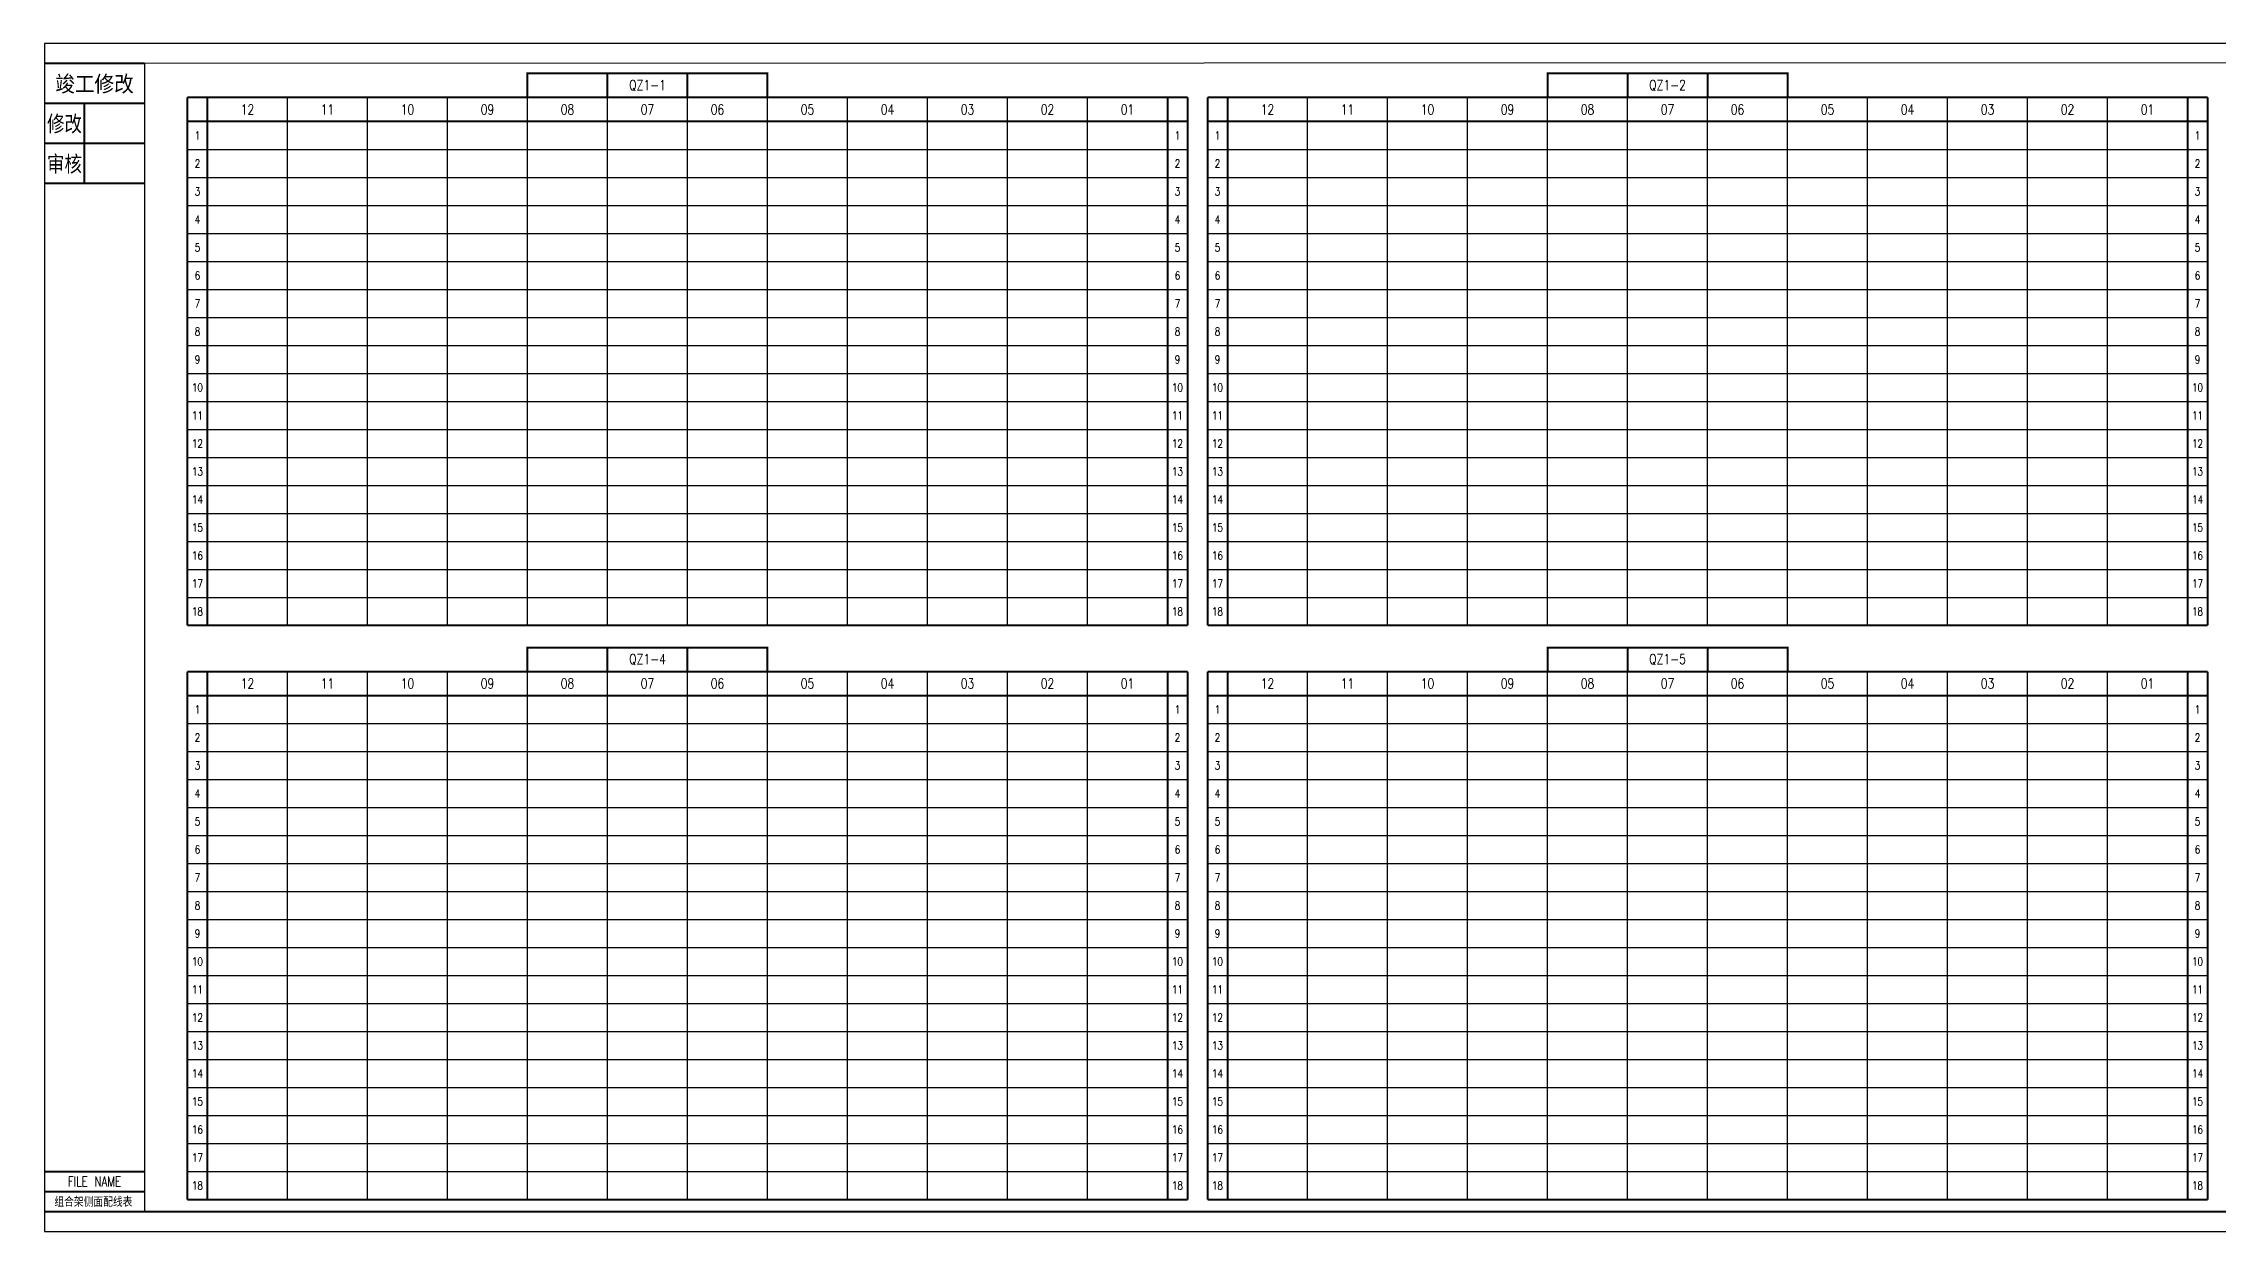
# Model space of a CAD drawing. Extents: x -41 to 805, y -278 to 19.
# Drawn here: x -41 to 502, y -278 to 19 of the extents above; entities that cross this region are included whole.
import ezdxf
from ezdxf.enums import TextEntityAlignment as Align

# ---------------------------------------------------------------- set-up
doc = ezdxf.new("R2010")
doc.units = 0
doc.header["$MEASUREMENT"] = 0
doc.layers.get('0').update_dxf_attribs({"linetype": 'CONTINUOUS'})
doc.layers.add('DEFINE', color=7, linetype='CONTINUOUS')
doc.styles.add('CHINESE', font='SimSun.ttf', dxfattribs={"width": 0.9})
doc.styles.get("Standard").update_dxf_attribs({"font": 'txt.shx', "width": 0.75, "bigfont": 'hztxt.shx'})

msp = doc.modelspace()

# ---------------------------------------------------------------- linework, layer by layer
for p, q in [((805.1, 19.5), (-40.75, 19.5)), ((-40.75, 19.5), (-40.75, -277.5)), ((800.1, 14.72), (-15.75, 14.5)), ((-15.75, 14.5), (-15.75, -272.5)), ((0, -126), (0, 6)), ((20, -126), (20, 6)), ((40, -126), (40, 6)), ((60, -126), (60, 6)), ((80, -126), (80, 6)), ((100, -126), (100, 6)), ((120, -126), (120, 6)), ((140, -126), (140, 6)), ((160, -126), (160, 6)), ((180, -126), (180, 6)), ((200, -126), (200, 6)), ((220, -126), (220, 6)), ((255, -126), (255, 6)), ((275, -126), (275, 6)), ((295, -126), (295, 6)), ((315, -126), (315, 6)), ((335, -126), (335, 6)), ((355, -126), (355, 6)), ((375, -126), (375, 6)), ((395, -126), (395, 6)), ((415, -126), (415, 6)), ((435, -126), (435, 6)), ((455, -126), (455, 6)), ((475, -126), (475, 6)), ((-5, -7), (60, -7)), ((55, -7), (120, -7)), ((120, -7), (245, -7)), ((250, -7), (315, -7)), ((310, -7), (375, -7)), ((375, -7), (500, -7)), ((-5, -14), (60, -14)), ((55, -14), (120, -14)), ((120, -14), (245, -14)), ((250, -14), (315, -14)), ((310, -14), (375, -14)), ((375, -14), (500, -14)), ((-5, -21), (60, -21)), ((55, -21), (120, -21)), ((120, -21), (245, -21)), ((250, -21), (315, -21)), ((310, -21), (375, -21)), ((375, -21), (500, -21)), ((-5, -28), (60, -28)), ((55, -28), (120, -28)), ((120, -28), (245, -28)), ((250, -28), (315, -28)), ((310, -28), (375, -28)), ((375, -28), (500, -28)), ((-5, -35), (60, -35)), ((55, -35), (120, -35)), ((120, -35), (245, -35)), ((250, -35), (315, -35)), ((310, -35), (375, -35)), ((375, -35), (500, -35)), ((-5, -42), (60, -42)), ((55, -42), (120, -42)), ((120, -42), (245, -42)), ((250, -42), (315, -42)), ((310, -42), (375, -42)), ((375, -42), (500, -42)), ((-5, -49), (60, -49)), ((55, -49), (120, -49)), ((120, -49), (245, -49)), ((250, -49), (315, -49)), ((310, -49), (375, -49)), ((375, -49), (500, -49)), ((-5, -56), (60, -56)), ((55, -56), (120, -56)), ((120, -56), (245, -56)), ((250, -56), (315, -56)), ((310, -56), (375, -56)), ((375, -56), (500, -56)), ((-5, -63), (60, -63)), ((55, -63), (120, -63)), ((120, -63), (245, -63)), ((250, -63), (315, -63)), ((310, -63), (375, -63)), ((375, -63), (500, -63)), ((-5, -70), (60, -70)), ((55, -70), (120, -70)), ((120, -70), (245, -70)), ((250, -70), (315, -70)), ((310, -70), (375, -70)), ((375, -70), (500, -70)), ((-5, -77), (60, -77)), ((55, -77), (120, -77)), ((120, -77), (245, -77)), ((250, -77), (315, -77)), ((310, -77), (375, -77)), ((375, -77), (500, -77)), ((-5, -84), (60, -84)), ((55, -84), (120, -84)), ((120, -84), (245, -84)), ((250, -84), (315, -84)), ((310, -84), (375, -84)), ((375, -84), (500, -84)), ((-5, -91), (60, -91)), ((55, -91), (120, -91)), ((120, -91), (245, -91)), ((250, -91), (315, -91)), ((310, -91), (375, -91)), ((375, -91), (500, -91)), ((-5, -98), (60, -98)), ((55, -98), (120, -98)), ((120, -98), (245, -98)), ((250, -98), (315, -98)), ((310, -98), (375, -98)), ((375, -98), (500, -98)), ((-5, -105), (60, -105)), ((55, -105), (120, -105)), ((120, -105), (245, -105)), ((250, -105), (315, -105)), ((310, -105), (375, -105)), ((375, -105), (500, -105)), ((-5, -112), (60, -112)), ((55, -112), (120, -112)), ((120, -112), (245, -112)), ((250, -112), (315, -112)), ((310, -112), (375, -112)), ((375, -112), (500, -112)), ((-5, -119), (60, -119)), ((55, -119), (120, -119)), ((120, -119), (245, -119)), ((250, -119), (315, -119)), ((310, -119), (375, -119)), ((375, -119), (500, -119)), ((0, -269.5), (0, -137.5)), ((20, -269.5), (20, -137.5)), ((40, -269.5), (40, -137.5)), ((60, -269.5), (60, -137.5)), ((80, -269.5), (80, -137.5)), ((100, -269.5), (100, -137.5)), ((120, -269.5), (120, -137.5)), ((140, -269.5), (140, -137.5)), ((160, -269.5), (160, -137.5)), ((180, -269.5), (180, -137.5)), ((200, -269.5), (200, -137.5)), ((220, -269.5), (220, -137.5)), ((255, -269.5), (255, -137.5)), ((275, -269.5), (275, -137.5)), ((295, -269.5), (295, -137.5)), ((315, -269.5), (315, -137.5)), ((335, -269.5), (335, -137.5)), ((355, -269.5), (355, -137.5)), ((375, -269.5), (375, -137.5)), ((395, -269.5), (395, -137.5)), ((415, -269.5), (415, -137.5)), ((435, -269.5), (435, -137.5)), ((455, -269.5), (455, -137.5)), ((475, -269.5), (475, -137.5)), ((-5, -150.5), (60, -150.5)), ((55, -150.5), (120, -150.5)), ((120, -150.5), (245, -150.5)), ((250, -150.5), (315, -150.5)), ((310, -150.5), (375, -150.5)), ((375, -150.5), (500, -150.5)), ((-5, -157.5), (60, -157.5)), ((55, -157.5), (120, -157.5)), ((120, -157.5), (245, -157.5)), ((250, -157.5), (315, -157.5)), ((310, -157.5), (375, -157.5)), ((375, -157.5), (500, -157.5)), ((-5, -164.5), (60, -164.5)), ((55, -164.5), (120, -164.5)), ((120, -164.5), (245, -164.5)), ((250, -164.5), (315, -164.5)), ((310, -164.5), (375, -164.5)), ((375, -164.5), (500, -164.5)), ((-5, -171.5), (60, -171.5)), ((55, -171.5), (120, -171.5)), ((120, -171.5), (245, -171.5)), ((250, -171.5), (315, -171.5)), ((310, -171.5), (375, -171.5)), ((375, -171.5), (500, -171.5)), ((-5, -178.5), (60, -178.5)), ((55, -178.5), (120, -178.5)), ((120, -178.5), (245, -178.5)), ((250, -178.5), (315, -178.5)), ((310, -178.5), (375, -178.5)), ((375, -178.5), (500, -178.5)), ((-5, -185.5), (60, -185.5)), ((55, -185.5), (120, -185.5)), ((120, -185.5), (245, -185.5)), ((250, -185.5), (315, -185.5)), ((310, -185.5), (375, -185.5)), ((375, -185.5), (500, -185.5)), ((-5, -192.5), (60, -192.5)), ((55, -192.5), (120, -192.5)), ((120, -192.5), (245, -192.5)), ((250, -192.5), (315, -192.5)), ((310, -192.5), (375, -192.5)), ((375, -192.5), (500, -192.5)), ((-5, -199.5), (60, -199.5)), ((55, -199.5), (120, -199.5)), ((120, -199.5), (245, -199.5)), ((250, -199.5), (315, -199.5)), ((310, -199.5), (375, -199.5)), ((375, -199.5), (500, -199.5)), ((-5, -206.5), (60, -206.5)), ((55, -206.5), (120, -206.5)), ((120, -206.5), (245, -206.5)), ((250, -206.5), (315, -206.5)), ((310, -206.5), (375, -206.5)), ((375, -206.5), (500, -206.5)), ((-5, -213.5), (60, -213.5)), ((55, -213.5), (120, -213.5)), ((120, -213.5), (245, -213.5)), ((250, -213.5), (315, -213.5)), ((310, -213.5), (375, -213.5)), ((375, -213.5), (500, -213.5)), ((-5, -220.5), (60, -220.5)), ((55, -220.5), (120, -220.5)), ((120, -220.5), (245, -220.5)), ((250, -220.5), (315, -220.5)), ((310, -220.5), (375, -220.5)), ((375, -220.5), (500, -220.5)), ((-5, -227.5), (60, -227.5)), ((55, -227.5), (120, -227.5)), ((120, -227.5), (245, -227.5)), ((250, -227.5), (315, -227.5)), ((310, -227.5), (375, -227.5)), ((375, -227.5), (500, -227.5)), ((-5, -234.5), (60, -234.5)), ((55, -234.5), (120, -234.5)), ((120, -234.5), (245, -234.5)), ((250, -234.5), (315, -234.5)), ((310, -234.5), (375, -234.5)), ((375, -234.5), (500, -234.5)), ((-5, -241.5), (60, -241.5)), ((55, -241.5), (120, -241.5)), ((120, -241.5), (245, -241.5)), ((250, -241.5), (315, -241.5)), ((310, -241.5), (375, -241.5)), ((375, -241.5), (500, -241.5)), ((-5, -248.5), (60, -248.5)), ((55, -248.5), (120, -248.5)), ((120, -248.5), (245, -248.5)), ((250, -248.5), (315, -248.5)), ((310, -248.5), (375, -248.5)), ((375, -248.5), (500, -248.5)), ((-5, -255.5), (60, -255.5)), ((55, -255.5), (120, -255.5)), ((120, -255.5), (245, -255.5)), ((250, -255.5), (315, -255.5)), ((310, -255.5), (375, -255.5)), ((375, -255.5), (500, -255.5)), ((-5, -262.5), (60, -262.5)), ((55, -262.5), (120, -262.5)), ((120, -262.5), (245, -262.5)), ((250, -262.5), (315, -262.5)), ((310, -262.5), (375, -262.5)), ((375, -262.5), (500, -262.5)), ((-40.75, -277.5), (805.1, -277.5))]:
    msp.add_line(p, q)
for points in [[(-40.75, 14.5, 0.5, 0.5, 0), (-15.75, 14.5, 0.5, 0.5, 0)], [(-40.75, 4.5, 0.5, 0.5, 0), (-15.75, 4.5, 0.5, 0.5, 0)], [(-30.75, -15.5, 0.5, 0.5, 0), (-30.75, 4.5, 0.5, 0.5, 0)], [(-40.75, -5.5, 0.5, 0.5, 0), (-15.75, -5.5, 0.5, 0.5, 0)], [(-40.75, -15.5, 0.5, 0.5, 0), (-15.75, -15.5, 0.5, 0.5, 0)]]:
    msp.add_lwpolyline(points, format="xyseb")
at = {"const_width": 0.5}
for points in [[(80, 6), (80, 12), (140, 12), (140, 6)], [(100, 6), (100, 12)], [(120, 12), (120, 6)], [(335, 6), (335, 12), (395, 12), (395, 6)], [(355, 6), (355, 12)], [(375, 12), (375, 6)], [(-5, 6), (-5, -126)], [(60, 6), (-5, 6)], [(0, -126), (0, 6)], [(120, 6), (55, 6)], [(245, 6), (120, 6)], [(240, -126), (240, 6)], [(245, -126), (245, 6)], [(250, -126), (250, 6)], [(250, 6), (250, -126)], [(315, 6), (250, 6)], [(255, -126), (255, 6)], [(375, 6), (310, 6)], [(500, 6), (375, 6)], [(495, -126), (495, 6)], [(500, 6), (500, -126)], [(-5, 0), (60, 0)], [(55, 0), (120, 0)], [(120, 0), (245, 0)], [(250, 0), (315, 0)], [(310, 0), (375, 0)], [(375, 0), (500, 0)], [(776.1, -92.5), (776.1, -272.5), (-15.75, -272.5)], [(-5, -126), (60, -126)], [(55, -126), (120, -126)], [(120, -126), (245, -126)], [(250, -126), (315, -126)], [(310, -126), (375, -126)], [(375, -126), (500, -126)], [(80, -137.5), (80, -131.5), (140, -131.5), (140, -137.5)], [(100, -137.5), (100, -131.5)], [(120, -131.5), (120, -137.5)], [(335, -137.5), (335, -131.5), (395, -131.5), (395, -137.5)], [(355, -137.5), (355, -131.5)], [(375, -131.5), (375, -137.5)], [(-5, -137.5), (-5, -269.5)], [(60, -137.5), (-5, -137.5)], [(0, -269.5), (0, -137.5)], [(120, -137.5), (55, -137.5)], [(245, -137.5), (120, -137.5)], [(240, -269.5), (240, -137.5)], [(245, -269.5), (245, -137.5)], [(250, -269.5), (250, -137.5)], [(250, -137.5), (250, -269.5)], [(315, -137.5), (250, -137.5)], [(255, -269.5), (255, -137.5)], [(375, -137.5), (310, -137.5)], [(500, -137.5), (375, -137.5)], [(495, -269.5), (495, -137.5)], [(500, -269.5), (500, -137.5)], [(500, -137.5), (500, -269.5)], [(-5, -143.5), (60, -143.5)], [(55, -143.5), (120, -143.5)], [(120, -143.5), (245, -143.5)], [(250, -143.5), (315, -143.5)], [(310, -143.5), (375, -143.5)], [(375, -143.5), (500, -143.5)], [(-40.75, -262.5), (-15.75, -262.5)], [(-40.75, -267.5), (-15.75, -267.5)], [(-5, -269.5), (60, -269.5)], [(55, -269.5), (120, -269.5)], [(120, -269.5), (245, -269.5)], [(250, -269.5), (315, -269.5)], [(310, -269.5), (375, -269.5)], [(375, -269.5), (500, -269.5)], [(-15.75, -272.5), (-40.75, -272.5)]]:
    msp.add_lwpolyline(points, dxfattribs=at)

# ---------------------------------------------------------------- texts
at = {"style": 'CHINESE'}
for s, width, p in [('竣工修改', 0.9, (-28.25, 9.5)), ('修改', 0.8, (-35.75, -0.5)), ('审核', 0.8, (-35.75, -10.5))]:
    msp.add_text(s, height=4, dxfattribs=dict(at, width=width)).set_placement(p, align=Align.MIDDLE)
for s, height, width, p in [('12', 2.5, 0.8, (10, 3)), ('11', 2.5, 0.8, (30, 3)), ('10', 2.5, 0.8, (50, 3)), ('09', 2.5, 0.8, (70, 3)), ('08', 2.5, 0.8, (90, 3)), ('07', 2.5, 0.8, (110, 3)), ('06', 2.5, 0.8, (127.5, 3)), ('05', 2.5, 0.8, (150, 3)), ('04', 2.5, 0.8, (170, 3)), ('03', 2.5, 0.8, (190, 3)), ('02', 2.5, 0.8, (210, 3)), ('01', 2.5, 0.8, (230, 3)), ('12', 2.5, 0.8, (265, 3)), ('11', 2.5, 0.8, (285, 3)), ('10', 2.5, 0.8, (305, 3)), ('09', 2.5, 0.8, (325, 3)), ('08', 2.5, 0.8, (345, 3)), ('07', 2.5, 0.8, (365, 3)), ('06', 2.5, 0.8, (382.5, 3)), ('05', 2.5, 0.8, (405, 3)), ('04', 2.5, 0.8, (425, 3)), ('03', 2.5, 0.8, (445, 3)), ('02', 2.5, 0.8, (465, 3)), ('01', 2.5, 0.8, (485, 3)), ('1', 2, 0.8, (-2.5, -3.5)), ('1', 2, 0.8, (242.5, -3.5)), ('1', 2, 0.8, (252.5, -3.5)), ('1', 2, 0.8, (497.5, -3.5)), ('2', 2, 0.8, (-2.5, -10.5)), ('2', 2, 0.8, (242.5, -10.5)), ('2', 2, 0.8, (252.5, -10.5)), ('2', 2, 0.8, (497.5, -10.5)), ('3', 2, 0.8, (-2.5, -17.5)), ('3', 2, 0.8, (242.5, -17.5)), ('3', 2, 0.8, (252.5, -17.5)), ('3', 2, 0.8, (497.5, -17.5)), ('4', 2, 0.8, (-2.5, -24.5)), ('4', 2, 0.8, (242.5, -24.5)), ('4', 2, 0.8, (252.5, -24.5)), ('4', 2, 0.8, (497.5, -24.5)), ('5', 2, 0.8, (-2.5, -31.5)), ('5', 2, 0.8, (242.5, -31.5)), ('5', 2, 0.8, (252.5, -31.5)), ('5', 2, 0.8, (497.5, -31.5)), ('6', 2, 0.8, (-2.5, -38.5)), ('6', 2, 0.8, (242.5, -38.5)), ('6', 2, 0.8, (252.5, -38.5)), ('6', 2, 0.8, (497.5, -38.5)), ('7', 2, 0.8, (-2.5, -45.5)), ('7', 2, 0.8, (242.5, -45.5)), ('7', 2, 0.8, (252.5, -45.5)), ('7', 2, 0.8, (497.5, -45.5)), ('8', 2, 0.8, (-2.5, -52.5)), ('8', 2, 0.8, (242.5, -52.5)), ('8', 2, 0.8, (252.5, -52.5)), ('8', 2, 0.8, (497.5, -52.5)), ('9', 2, 0.8, (-2.5, -59.5)), ('9', 2, 0.8, (242.5, -59.5)), ('9', 2, 0.8, (252.5, -59.5)), ('9', 2, 0.8, (497.5, -59.5)), ('10', 2, 0.8, (-2.5, -66.5)), ('10', 2, 0.8, (242.5, -66.5)), ('10', 2, 0.8, (252.5, -66.5)), ('10', 2, 0.8, (497.5, -66.5)), ('11', 2, 0.8, (-2.5, -73.5)), ('11', 2, 0.8, (242.5, -73.5)), ('11', 2, 0.8, (252.5, -73.5)), ('11', 2, 0.8, (497.5, -73.5)), ('12', 2, 0.8, (-2.5, -80.5)), ('12', 2, 0.8, (242.5, -80.5)), ('12', 2, 0.8, (252.5, -80.5)), ('12', 2, 0.8, (497.5, -80.5)), ('13', 2, 0.8, (-2.5, -87.5)), ('13', 2, 0.8, (242.5, -87.5)), ('13', 2, 0.8, (252.5, -87.5)), ('13', 2, 0.8, (497.5, -87.5)), ('14', 2, 0.8, (-2.5, -94.5)), ('14', 2, 0.8, (242.5, -94.5)), ('14', 2, 0.8, (252.5, -94.5)), ('14', 2, 0.8, (497.5, -94.5)), ('15', 2, 0.8, (-2.5, -101.5)), ('15', 2, 0.8, (242.5, -101.5)), ('15', 2, 0.8, (252.5, -101.5)), ('15', 2, 0.8, (497.5, -101.5)), ('16', 2, 0.8, (-2.5, -108.5)), ('16', 2, 0.8, (242.5, -108.5)), ('16', 2, 0.8, (252.5, -108.5)), ('16', 2, 0.8, (497.5, -108.5)), ('17', 2, 0.8, (-2.5, -115.5)), ('17', 2, 0.8, (242.5, -115.5)), ('17', 2, 0.8, (252.5, -115.5)), ('17', 2, 0.8, (497.5, -115.5)), ('18', 2, 0.8, (-2.5, -122.5)), ('18', 2, 0.8, (242.5, -122.5)), ('18', 2, 0.8, (252.5, -122.5)), ('18', 2, 0.8, (497.5, -122.5)), ('12', 2.5, 0.8, (10, -140.5)), ('11', 2.5, 0.8, (30, -140.5)), ('10', 2.5, 0.8, (50, -140.5)), ('09', 2.5, 0.8, (70, -140.5)), ('08', 2.5, 0.8, (90, -140.5)), ('07', 2.5, 0.8, (110, -140.5)), ('06', 2.5, 0.8, (127.5, -140.5)), ('05', 2.5, 0.8, (150, -140.5)), ('04', 2.5, 0.8, (170, -140.5)), ('03', 2.5, 0.8, (190, -140.5)), ('02', 2.5, 0.8, (210, -140.5)), ('01', 2.5, 0.8, (230, -140.5)), ('12', 2.5, 0.8, (265, -140.5)), ('11', 2.5, 0.8, (285, -140.5)), ('10', 2.5, 0.8, (305, -140.5)), ('09', 2.5, 0.8, (325, -140.5)), ('08', 2.5, 0.8, (345, -140.5)), ('07', 2.5, 0.8, (365, -140.5)), ('06', 2.5, 0.8, (382.5, -140.5)), ('05', 2.5, 0.8, (405, -140.5)), ('04', 2.5, 0.8, (425, -140.5)), ('03', 2.5, 0.8, (445, -140.5)), ('02', 2.5, 0.8, (465, -140.5)), ('01', 2.5, 0.8, (485, -140.5)), ('1', 2, 0.8, (-2.5, -147)), ('1', 2, 0.8, (242.5, -147)), ('1', 2, 0.8, (252.5, -147)), ('1', 2, 0.8, (497.5, -147)), ('2', 2, 0.8, (-2.5, -154)), ('2', 2, 0.8, (242.5, -154)), ('2', 2, 0.8, (252.5, -154)), ('2', 2, 0.8, (497.5, -154)), ('3', 2, 0.8, (-2.5, -161)), ('3', 2, 0.8, (242.5, -161)), ('3', 2, 0.8, (252.5, -161)), ('3', 2, 0.8, (497.5, -161)), ('4', 2, 0.8, (-2.5, -168)), ('4', 2, 0.8, (242.5, -168)), ('4', 2, 0.8, (252.5, -168)), ('4', 2, 0.8, (497.5, -168)), ('5', 2, 0.8, (-2.5, -175)), ('5', 2, 0.8, (242.5, -175)), ('5', 2, 0.8, (252.5, -175)), ('5', 2, 0.8, (497.5, -175)), ('6', 2, 0.8, (-2.5, -182)), ('6', 2, 0.8, (242.5, -182)), ('6', 2, 0.8, (252.5, -182)), ('6', 2, 0.8, (497.5, -182)), ('7', 2, 0.8, (-2.5, -189)), ('7', 2, 0.8, (242.5, -189)), ('7', 2, 0.8, (252.5, -189)), ('7', 2, 0.8, (497.5, -189)), ('8', 2, 0.8, (-2.5, -196)), ('8', 2, 0.8, (242.5, -196)), ('8', 2, 0.8, (252.5, -196)), ('8', 2, 0.8, (497.5, -196)), ('9', 2, 0.8, (-2.5, -203)), ('9', 2, 0.8, (242.5, -203)), ('9', 2, 0.8, (252.5, -203)), ('9', 2, 0.8, (497.5, -203)), ('10', 2, 0.8, (-2.5, -210)), ('10', 2, 0.8, (242.5, -210)), ('10', 2, 0.8, (252.5, -210)), ('10', 2, 0.8, (497.5, -210)), ('11', 2, 0.8, (-2.5, -217)), ('11', 2, 0.8, (242.5, -217)), ('11', 2, 0.8, (252.5, -217)), ('11', 2, 0.8, (497.5, -217)), ('12', 2, 0.8, (-2.5, -224)), ('12', 2, 0.8, (242.5, -224)), ('12', 2, 0.8, (252.5, -224)), ('12', 2, 0.8, (497.5, -224)), ('13', 2, 0.8, (-2.5, -231)), ('13', 2, 0.8, (242.5, -231)), ('13', 2, 0.8, (252.5, -231)), ('13', 2, 0.8, (497.5, -231)), ('14', 2, 0.8, (-2.5, -238)), ('14', 2, 0.8, (242.5, -238)), ('14', 2, 0.8, (252.5, -238)), ('14', 2, 0.8, (497.5, -238)), ('15', 2, 0.8, (-2.5, -245)), ('15', 2, 0.8, (242.5, -245)), ('15', 2, 0.8, (252.5, -245)), ('15', 2, 0.8, (497.5, -245)), ('16', 2, 0.8, (-2.5, -252)), ('16', 2, 0.8, (242.5, -252)), ('16', 2, 0.8, (252.5, -252)), ('16', 2, 0.8, (497.5, -252)), ('17', 2, 0.8, (-2.5, -259)), ('17', 2, 0.8, (242.5, -259)), ('17', 2, 0.8, (252.5, -259)), ('17', 2, 0.8, (497.5, -259)), ('FILE NAME', 2.5, 0.75, (-28.25, -265)), ('18', 2, 0.8, (-2.5, -266)), ('18', 2, 0.8, (242.5, -266)), ('18', 2, 0.8, (252.5, -266)), ('18', 2, 0.8, (497.5, -266)), ('组合架侧面配线表', 2.5, 0.75, (-28.52, -269.95))]:
    msp.add_text(s, height=height, dxfattribs=dict(width=width)).set_placement(p, align=Align.MIDDLE)
at = {"layer": 'DEFINE', "color": 5, "width": 0.8}
for s, p in [('QZ1-1', (110, 9)), ('QZ1-4', (110, -134.5)), ('QZ1-5', (365, -134.5))]:
    msp.add_text(s, height=2.5, dxfattribs=at).set_placement(p, align=Align.MIDDLE)
at = {"layer": 'DEFINE', "color": 6, "width": 0.8}
msp.add_text('QZ1-2', height=2.5, dxfattribs=at).set_placement((365, 9), align=Align.MIDDLE)

doc.saveas('drawing.dxf')
